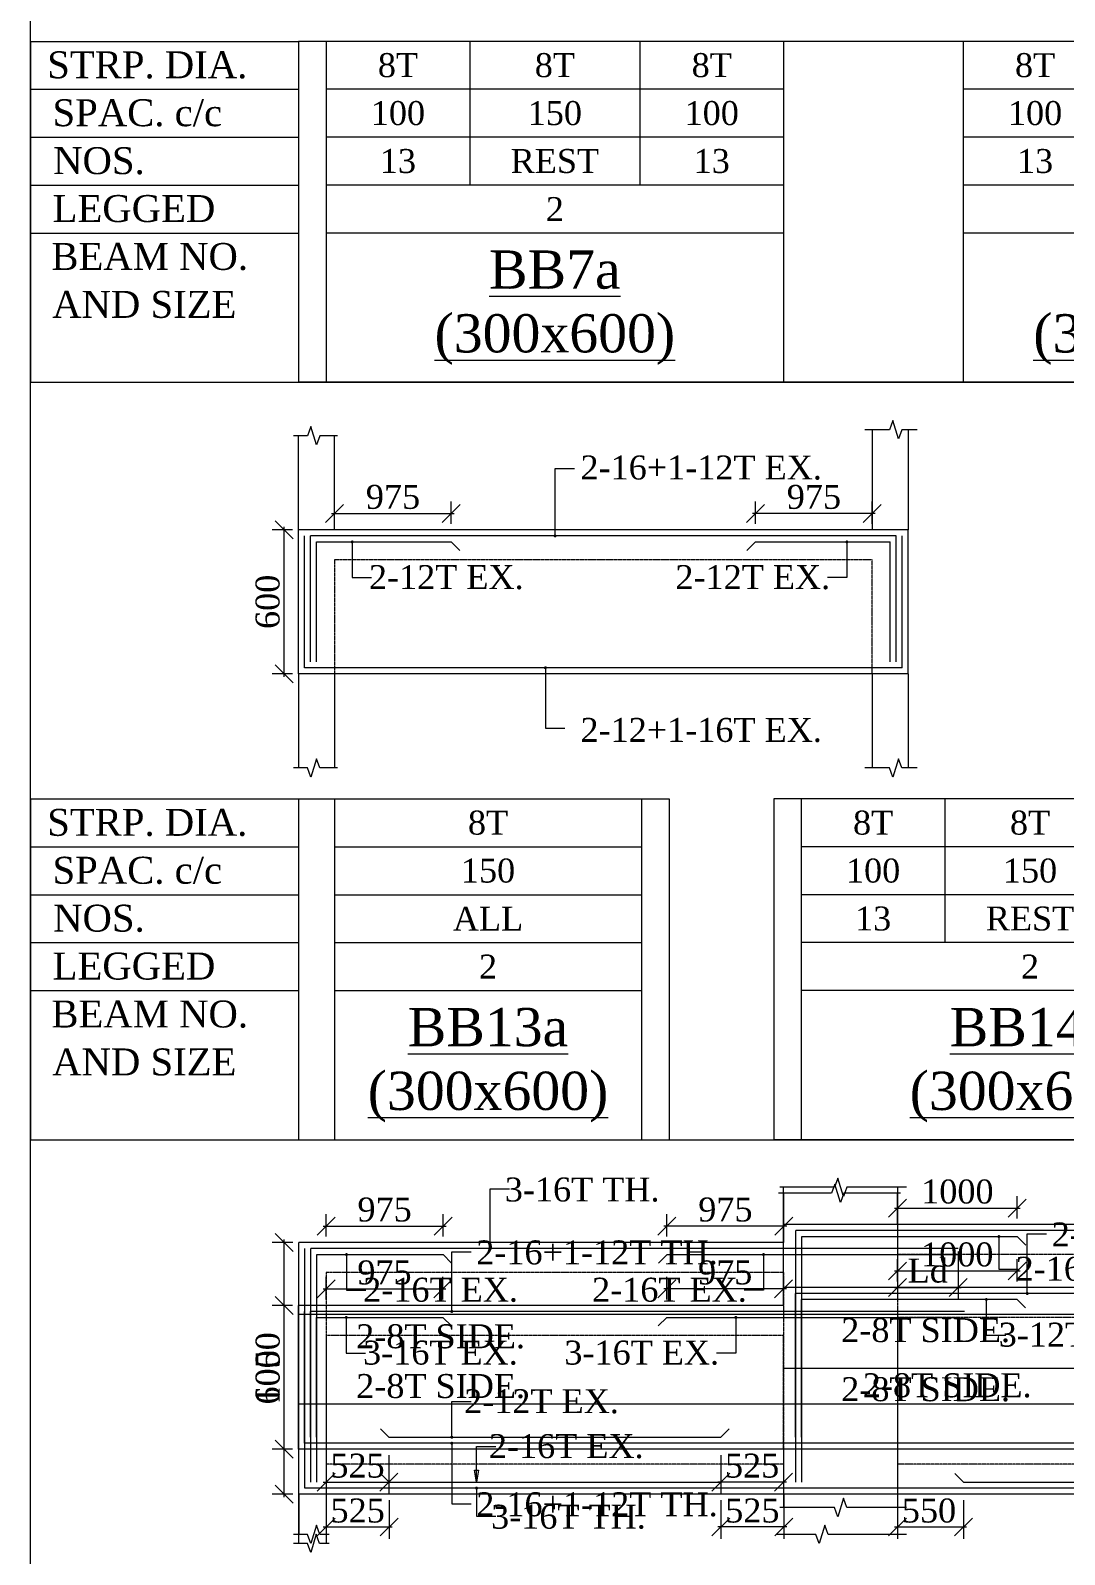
# Model space of a CAD drawing. Header units: inches. Extents: x 11017527 to 11245450, y -2821070 to -2693013.
# Drawn here: x 11057422 to 11066057, y -2728444 to -2715721 of the extents above; entities that cross this region are included whole.
import ezdxf
from ezdxf.enums import TextEntityAlignment as Align

# ---------------------------------------------------------------- set-up
doc = ezdxf.new("R2010")
doc.units = ezdxf.units.IN
doc.header["$LTSCALE"] = 0.5
doc.header["$MEASUREMENT"] = 0
doc.linetypes.add('HIDDEN', pattern=[9.525, 6.35, -3.175])
doc.layers.get('0').update_dxf_attribs({"lineweight": 0})
for name, color, linetype, lineweight in [('S-CUT OUT LINE', 9, 'Continuous', 9), ('S-DIM L.S.', 4, 'Continuous', 9), ('S-L.S.SECTION', 5, 'Continuous', 9), ('S-L.S.SLAB LINE', 8, 'HIDDEN', 5), ('S-L.S.STEEL', 6, 'Continuous', 15), ('S-SECTION MARK', 7, 'Continuous', 0), ('S-SHEET', 251, 'Continuous', 0), ('S-TEXT', 7, 'Continuous', 0), ('S-TEXT L.S. BEAM NO.', 30, 'Continuous', 5), ('S-TEXT. L.S.', 7, 'Continuous', 13)]:
    doc.layers.add(name, color=color, linetype=linetype, lineweight=lineweight)
doc.styles.add('135', font='arial.ttf', dxfattribs={"width": 0.8, "height": 135})
doc.styles.get("Standard").update_dxf_attribs({"font": 'times.ttf'})
doc.styles.add('TEXT', font='times.ttf')
doc.dimstyles.new('75', dxfattribs={"dimtxt": 135, "dimasz": 90, "dimexe": 0.1, "dimexo": 0.03, "dimgap": 0.09, "dimtad": 1, "dimdec": 0, "dimzin": 0, "dimdsep": 46, "dimtxsty": '135', "dimblk": 'ARCHTICK', "dimcen": 0.09, "dimclrd": 256, "dimclre": 256, "dimclrt": 256, "dimadec": 0, "dimazin": 0, "dimtfac": 1, "dimtdec": 0, "dimtofl": 0, "dimtmove": 1, "dimatfit": 3, "dimldrblk": 'DOTSMALL', "dimfxl": 1, "dimtolj": 1, "dimtzin": 0, "dimlwd": -1, "dimlwe": -1, "dimarcsym": 0})
doc.dimstyles.new('SETU_1', dxfattribs={"dimtxt": 200, "dimasz": 150, "dimexe": 100, "dimexo": 50, "dimgap": 35, "dimtad": 1, "dimdec": 0, "dimzin": 0, "dimdsep": 46, "dimtxsty": 'Standard', "dimblk": 'OBLIQUE', "dimcen": 150, "dimdle": 25, "dimclrd": 4, "dimclre": 7, "dimclrt": 256, "dimadec": 0, "dimazin": 0, "dimtfac": 1, "dimtdec": 0, "dimtofl": 0, "dimtmove": 1, "dimatfit": 3, "dimfxl": 1, "dimtolj": 1, "dimtzin": 0, "dimlwd": -1, "dimlwe": 5, "dimarcsym": 1})

# ---------------------------------------------------------------- blocks, each defined once
blk = doc.blocks.new('_Oblique')
at = {"color": 0, "linetype": 'ByBlock', "lineweight": -2}
blk.add_line((-0.5, -0.5), (0.5, 0.5), dxfattribs=at)
blk = doc.blocks.new('*D290')
at = {"layer": 'S-DIM L.S.', "color": 7, "lineweight": 5, "transparency": 16777216}
for p, q in [((11059890, -2726315), (11059890, -2726127)), ((11060865, -2726315), (11060865, -2726127))]:
    blk.add_line(p, q, dxfattribs=at)
at = {"layer": 'S-DIM L.S.', "color": 7, "transparency": 16777216}
blk.add_line((11059865, -2726227), (11060890, -2726227), dxfattribs=at)
at = {"layer": 'S-DIM L.S.', "color": 7, "transparency": 16777216, "xscale": 150, "yscale": 150, "zscale": 150, "rotation": 180}
blk.add_blockref('_Oblique', (11059890, -2726227), dxfattribs=at)
at = {"layer": 'S-DIM L.S.', "color": 7, "transparency": 16777216, "xscale": 150, "yscale": 150, "zscale": 150}
blk.add_blockref('_Oblique', (11060865, -2726227), dxfattribs=at)
at = {"layer": 'S-DIM L.S.', "transparency": 16777216, "insert": (11060378, -2726090), "char_height": 200, "attachment_point": 5, "style": 'TEXT'}
blk.add_mtext('\\A1;975', dxfattribs=at)
blk = doc.blocks.new('*D291')
at = {"layer": 'S-DIM L.S.', "color": 7, "lineweight": 5, "transparency": 16777216}
for p, q in [((11062736, -2726315), (11062736, -2726127)), ((11063711, -2726315), (11063711, -2726127))]:
    blk.add_line(p, q, dxfattribs=at)
at = {"layer": 'S-DIM L.S.', "color": 7, "transparency": 16777216}
blk.add_line((11063736, -2726227), (11062711, -2726227), dxfattribs=at)
at = {"layer": 'S-DIM L.S.', "color": 7, "transparency": 16777216, "xscale": 150, "yscale": 150, "zscale": 150, "rotation": 180}
blk.add_blockref('_Oblique', (11062736, -2726227), dxfattribs=at)
at = {"layer": 'S-DIM L.S.', "color": 7, "transparency": 16777216, "xscale": 150, "yscale": 150, "zscale": 150}
blk.add_blockref('_Oblique', (11063711, -2726227), dxfattribs=at)
at = {"layer": 'S-DIM L.S.', "transparency": 16777216, "insert": (11063223, -2726090), "char_height": 200, "attachment_point": 5, "style": 'TEXT'}
blk.add_mtext('\\A1;975', dxfattribs=at)
blk = doc.blocks.new('_ArchTick')
at = {"color": 0, "linetype": 'ByBlock', "const_width": 0.15}
blk.add_lwpolyline([(-0.5, -0.5), (0.5, 0.5)], dxfattribs=at)
blk = doc.blocks.new('*D312')
at = {"layer": 'S-DIM L.S.', "color": 7, "lineweight": 5, "transparency": 16777216}
for p, q in [((11059890, -2727615), (11059890, -2727939)), ((11060415, -2727615), (11060415, -2727939))]:
    blk.add_line(p, q, dxfattribs=at)
at = {"layer": 'S-DIM L.S.', "color": 7, "transparency": 16777216}
blk.add_line((11059865, -2727839), (11060440, -2727839), dxfattribs=at)
at = {"layer": 'S-DIM L.S.', "color": 7, "transparency": 16777216, "xscale": 150, "yscale": 150, "zscale": 150, "rotation": 180}
blk.add_blockref('_Oblique', (11059890, -2727839), dxfattribs=at)
at = {"layer": 'S-DIM L.S.', "color": 7, "transparency": 16777216, "xscale": 150, "yscale": 150, "zscale": 150}
blk.add_blockref('_Oblique', (11060415, -2727839), dxfattribs=at)
at = {"layer": 'S-DIM L.S.', "transparency": 16777216, "insert": (11060153, -2727703), "char_height": 200, "attachment_point": 5, "style": 'TEXT'}
blk.add_mtext('\\A1;525', dxfattribs=at)
blk = doc.blocks.new('*D313')
at = {"layer": 'S-DIM L.S.', "color": 7, "lineweight": 5, "transparency": 16777216}
for p, q in [((11063186, -2727615), (11063186, -2727939)), ((11063711, -2727615), (11063711, -2727939))]:
    blk.add_line(p, q, dxfattribs=at)
at = {"layer": 'S-DIM L.S.', "color": 7, "transparency": 16777216}
blk.add_line((11063736, -2727839), (11063161, -2727839), dxfattribs=at)
at = {"layer": 'S-DIM L.S.', "color": 7, "transparency": 16777216, "xscale": 150, "yscale": 150, "zscale": 150, "rotation": 180}
blk.add_blockref('_Oblique', (11063186, -2727839), dxfattribs=at)
at = {"layer": 'S-DIM L.S.', "color": 7, "transparency": 16777216, "xscale": 150, "yscale": 150, "zscale": 150}
blk.add_blockref('_Oblique', (11063711, -2727839), dxfattribs=at)
at = {"layer": 'S-DIM L.S.', "transparency": 16777216, "insert": (11063448, -2727703), "char_height": 200, "attachment_point": 5, "style": 'TEXT'}
blk.add_mtext('\\A1;525', dxfattribs=at)
blk = doc.blocks.new('*D314')
at = {"layer": 'S-DIM L.S.', "color": 7, "lineweight": 5, "transparency": 16777216}
for p, q in [((11064661, -2726165), (11064661, -2725977)), ((11065661, -2726165), (11065661, -2725977))]:
    blk.add_line(p, q, dxfattribs=at)
at = {"layer": 'S-DIM L.S.', "color": 7, "transparency": 16777216}
blk.add_line((11064636, -2726077), (11065686, -2726077), dxfattribs=at)
at = {"layer": 'S-DIM L.S.', "color": 7, "transparency": 16777216, "xscale": 150, "yscale": 150, "zscale": 150, "rotation": 180}
blk.add_blockref('_Oblique', (11064661, -2726077), dxfattribs=at)
at = {"layer": 'S-DIM L.S.', "color": 7, "transparency": 16777216, "xscale": 150, "yscale": 150, "zscale": 150}
blk.add_blockref('_Oblique', (11065661, -2726077), dxfattribs=at)
at = {"layer": 'S-DIM L.S.', "transparency": 16777216, "insert": (11065161, -2725940), "char_height": 200, "attachment_point": 5, "style": 'TEXT'}
blk.add_mtext('\\A1;1000', dxfattribs=at)
blk = doc.blocks.new('*D322')
at = {"layer": 'S-DIM L.S.', "color": 7, "lineweight": 5, "transparency": 16777216}
for p, q in [((11059610, -2726365), (11059440, -2726365)), ((11059610, -2727565), (11059440, -2727565))]:
    blk.add_line(p, q, dxfattribs=at)
at = {"layer": 'S-DIM L.S.', "color": 6, "transparency": 16777216}
blk.add_line((11059540, -2727590), (11059540, -2726340), dxfattribs=at)
at = {"layer": 'S-DIM L.S.', "color": 6, "transparency": 16777216, "xscale": 150, "yscale": 150, "zscale": 150}
for p, rotation in [((11059540, -2726365), 90), ((11059540, -2727565), 270)]:
    blk.add_blockref('_Oblique', p, dxfattribs=dict(at, rotation=rotation))
at = {"layer": 'S-DIM L.S.', "transparency": 16777216, "insert": (11059403, -2726965), "char_height": 200, "attachment_point": 5, "rotation": 90, "style": 'TEXT'}
blk.add_mtext('\\A1;600', dxfattribs=at)
blk = doc.blocks.new('*D514')
at = {"layer": 'S-DIM L.S.', "color": 7, "lineweight": 5, "transparency": 16777216}
for p, q in [((11059961, -2719841), (11059961, -2719653)), ((11060936, -2719841), (11060936, -2719653))]:
    blk.add_line(p, q, dxfattribs=at)
at = {"layer": 'S-DIM L.S.', "color": 7, "transparency": 16777216}
blk.add_line((11059936, -2719753), (11060961, -2719753), dxfattribs=at)
at = {"layer": 'S-DIM L.S.', "color": 7, "transparency": 16777216, "xscale": 150, "yscale": 150, "zscale": 150, "rotation": 180}
blk.add_blockref('_Oblique', (11059961, -2719753), dxfattribs=at)
at = {"layer": 'S-DIM L.S.', "color": 7, "transparency": 16777216, "xscale": 150, "yscale": 150, "zscale": 150}
blk.add_blockref('_Oblique', (11060936, -2719753), dxfattribs=at)
at = {"layer": 'S-DIM L.S.', "transparency": 16777216, "insert": (11060449, -2719616), "char_height": 200, "attachment_point": 5, "style": 'TEXT'}
blk.add_mtext('\\A1;975', dxfattribs=at)
blk = doc.blocks.new('*D515')
at = {"layer": 'S-DIM L.S.', "color": 7, "lineweight": 5, "transparency": 16777216}
for p, q in [((11063476, -2719841), (11063476, -2719653)), ((11064451, -2719841), (11064451, -2719653))]:
    blk.add_line(p, q, dxfattribs=at)
at = {"layer": 'S-DIM L.S.', "color": 7, "transparency": 16777216}
blk.add_line((11064476, -2719753), (11063451, -2719753), dxfattribs=at)
at = {"layer": 'S-DIM L.S.', "color": 7, "transparency": 16777216, "xscale": 150, "yscale": 150, "zscale": 150, "rotation": 180}
blk.add_blockref('_Oblique', (11063476, -2719753), dxfattribs=at)
at = {"layer": 'S-DIM L.S.', "color": 7, "transparency": 16777216, "xscale": 150, "yscale": 150, "zscale": 150}
blk.add_blockref('_Oblique', (11064451, -2719753), dxfattribs=at)
at = {"layer": 'S-DIM L.S.', "transparency": 16777216, "insert": (11063964, -2719616), "char_height": 200, "attachment_point": 5, "style": 'TEXT'}
blk.add_mtext('\\A1;975', dxfattribs=at)
blk = doc.blocks.new('*D523')
at = {"layer": 'S-DIM L.S.', "color": 7, "lineweight": 5, "transparency": 16777216}
for p, q in [((11059611, -2719891), (11059440, -2719891)), ((11059611, -2721091), (11059440, -2721091))]:
    blk.add_line(p, q, dxfattribs=at)
at = {"layer": 'S-DIM L.S.', "color": 6, "transparency": 16777216}
blk.add_line((11059540, -2721116), (11059540, -2719866), dxfattribs=at)
at = {"layer": 'S-DIM L.S.', "color": 6, "transparency": 16777216, "xscale": 150, "yscale": 150, "zscale": 150}
for p, rotation in [((11059540, -2719891), 90), ((11059540, -2721091), 270)]:
    blk.add_blockref('_Oblique', p, dxfattribs=dict(at, rotation=rotation))
at = {"layer": 'S-DIM L.S.', "transparency": 16777216, "insert": (11059403, -2720491), "char_height": 200, "attachment_point": 5, "rotation": 90, "style": 'TEXT'}
blk.add_mtext('\\A1;600', dxfattribs=at)
blk = doc.blocks.new('*D534')
at = {"layer": 'S-DIM L.S.', "color": 7, "lineweight": 5, "transparency": 16777216}
for p, q in [((11059892, -2725790), (11059892, -2725602)), ((11060867, -2725790), (11060867, -2725602))]:
    blk.add_line(p, q, dxfattribs=at)
at = {"layer": 'S-DIM L.S.', "color": 7, "transparency": 16777216}
blk.add_line((11059867, -2725702), (11060892, -2725702), dxfattribs=at)
at = {"layer": 'S-DIM L.S.', "color": 7, "transparency": 16777216, "xscale": 150, "yscale": 150, "zscale": 150, "rotation": 180}
blk.add_blockref('_Oblique', (11059892, -2725702), dxfattribs=at)
at = {"layer": 'S-DIM L.S.', "color": 7, "transparency": 16777216, "xscale": 150, "yscale": 150, "zscale": 150}
blk.add_blockref('_Oblique', (11060867, -2725702), dxfattribs=at)
at = {"layer": 'S-DIM L.S.', "transparency": 16777216, "insert": (11060379, -2725565), "char_height": 200, "attachment_point": 5, "style": 'TEXT'}
blk.add_mtext('\\A1;975', dxfattribs=at)
blk = doc.blocks.new('*D535')
at = {"layer": 'S-DIM L.S.', "color": 7, "lineweight": 5, "transparency": 16777216}
for p, q in [((11062737, -2725790), (11062737, -2725602)), ((11063712, -2725790), (11063712, -2725602))]:
    blk.add_line(p, q, dxfattribs=at)
at = {"layer": 'S-DIM L.S.', "color": 7, "transparency": 16777216}
blk.add_line((11063737, -2725702), (11062712, -2725702), dxfattribs=at)
at = {"layer": 'S-DIM L.S.', "color": 7, "transparency": 16777216, "xscale": 150, "yscale": 150, "zscale": 150, "rotation": 180}
blk.add_blockref('_Oblique', (11062737, -2725702), dxfattribs=at)
at = {"layer": 'S-DIM L.S.', "color": 7, "transparency": 16777216, "xscale": 150, "yscale": 150, "zscale": 150}
blk.add_blockref('_Oblique', (11063712, -2725702), dxfattribs=at)
at = {"layer": 'S-DIM L.S.', "transparency": 16777216, "insert": (11063225, -2725565), "char_height": 200, "attachment_point": 5, "style": 'TEXT'}
blk.add_mtext('\\A1;975', dxfattribs=at)
blk = doc.blocks.new('*D536')
at = {"layer": 'S-DIM L.S.', "color": 7, "lineweight": 5, "transparency": 16777216}
for p, q in [((11059892, -2727990), (11059892, -2728314)), ((11060417, -2727990), (11060417, -2728314))]:
    blk.add_line(p, q, dxfattribs=at)
at = {"layer": 'S-DIM L.S.', "color": 7, "transparency": 16777216}
blk.add_line((11059867, -2728214), (11060442, -2728214), dxfattribs=at)
at = {"layer": 'S-DIM L.S.', "color": 7, "transparency": 16777216, "xscale": 150, "yscale": 150, "zscale": 150, "rotation": 180}
blk.add_blockref('_Oblique', (11059892, -2728214), dxfattribs=at)
at = {"layer": 'S-DIM L.S.', "color": 7, "transparency": 16777216, "xscale": 150, "yscale": 150, "zscale": 150}
blk.add_blockref('_Oblique', (11060417, -2728214), dxfattribs=at)
at = {"layer": 'S-DIM L.S.', "transparency": 16777216, "insert": (11060154, -2728078), "char_height": 200, "attachment_point": 5, "style": 'TEXT'}
blk.add_mtext('\\A1;525', dxfattribs=at)
blk = doc.blocks.new('*D537')
at = {"layer": 'S-DIM L.S.', "color": 7, "lineweight": 5, "transparency": 16777216}
for p, q in [((11063187, -2727990), (11063187, -2728314)), ((11063712, -2727990), (11063712, -2728314))]:
    blk.add_line(p, q, dxfattribs=at)
at = {"layer": 'S-DIM L.S.', "color": 7, "transparency": 16777216}
blk.add_line((11063737, -2728214), (11063162, -2728214), dxfattribs=at)
at = {"layer": 'S-DIM L.S.', "color": 7, "transparency": 16777216, "xscale": 150, "yscale": 150, "zscale": 150, "rotation": 180}
blk.add_blockref('_Oblique', (11063187, -2728214), dxfattribs=at)
at = {"layer": 'S-DIM L.S.', "color": 7, "transparency": 16777216, "xscale": 150, "yscale": 150, "zscale": 150}
blk.add_blockref('_Oblique', (11063712, -2728214), dxfattribs=at)
at = {"layer": 'S-DIM L.S.', "transparency": 16777216, "insert": (11063450, -2728078), "char_height": 200, "attachment_point": 5, "style": 'TEXT'}
blk.add_mtext('\\A1;525', dxfattribs=at)
blk = doc.blocks.new('*D538')
at = {"layer": 'S-DIM L.S.', "color": 7, "lineweight": 5, "transparency": 16777216}
for p, q in [((11059612, -2725840), (11059441, -2725840)), ((11059612, -2727940), (11059441, -2727940))]:
    blk.add_line(p, q, dxfattribs=at)
at = {"layer": 'S-DIM L.S.', "color": 6, "transparency": 16777216}
blk.add_line((11059541, -2727965), (11059541, -2725815), dxfattribs=at)
at = {"layer": 'S-DIM L.S.', "color": 6, "transparency": 16777216, "xscale": 150, "yscale": 150, "zscale": 150}
for p, rotation in [((11059541, -2725840), 90), ((11059541, -2727940), 270)]:
    blk.add_blockref('_Oblique', p, dxfattribs=dict(at, rotation=rotation))
at = {"layer": 'S-DIM L.S.', "transparency": 16777216, "insert": (11059404, -2726890), "char_height": 200, "attachment_point": 5, "rotation": 90, "style": 'TEXT'}
blk.add_mtext('\\A1;1050', dxfattribs=at)
blk = doc.blocks.new('*D539')
at = {"layer": 'S-DIM L.S.', "color": 7, "lineweight": 5, "transparency": 16777216}
for p, q in [((11064662, -2725640), (11064662, -2725452)), ((11065662, -2725640), (11065662, -2725452))]:
    blk.add_line(p, q, dxfattribs=at)
at = {"layer": 'S-DIM L.S.', "color": 7, "transparency": 16777216}
blk.add_line((11064637, -2725552), (11065687, -2725552), dxfattribs=at)
at = {"layer": 'S-DIM L.S.', "color": 7, "transparency": 16777216, "xscale": 150, "yscale": 150, "zscale": 150, "rotation": 180}
blk.add_blockref('_Oblique', (11064662, -2725552), dxfattribs=at)
at = {"layer": 'S-DIM L.S.', "color": 7, "transparency": 16777216, "xscale": 150, "yscale": 150, "zscale": 150}
blk.add_blockref('_Oblique', (11065662, -2725552), dxfattribs=at)
at = {"layer": 'S-DIM L.S.', "transparency": 16777216, "insert": (11065162, -2725415), "char_height": 200, "attachment_point": 5, "style": 'TEXT'}
blk.add_mtext('\\A1;1000', dxfattribs=at)
blk = doc.blocks.new('*D541')
at = {"layer": 'S-DIM L.S.', "color": 7, "lineweight": 5, "transparency": 16777216}
for p, q in [((11064662, -2727990), (11064662, -2728314)), ((11065212, -2727990), (11065212, -2728314))]:
    blk.add_line(p, q, dxfattribs=at)
at = {"layer": 'S-DIM L.S.', "color": 7, "transparency": 16777216}
blk.add_line((11064637, -2728214), (11065237, -2728214), dxfattribs=at)
at = {"layer": 'S-DIM L.S.', "color": 7, "transparency": 16777216, "xscale": 150, "yscale": 150, "zscale": 150, "rotation": 180}
blk.add_blockref('_Oblique', (11064662, -2728214), dxfattribs=at)
at = {"layer": 'S-DIM L.S.', "color": 7, "transparency": 16777216, "xscale": 150, "yscale": 150, "zscale": 150}
blk.add_blockref('_Oblique', (11065212, -2728214), dxfattribs=at)
at = {"layer": 'S-DIM L.S.', "transparency": 16777216, "insert": (11064925, -2728078), "char_height": 200, "attachment_point": 5, "style": 'TEXT'}
blk.add_mtext('\\A1;550', dxfattribs=at)
blk = doc.blocks.new('*D444')
at = {"layer": 'S-DIM L.S.', "color": 7, "lineweight": 5, "transparency": 16777216}
for p, q in [((11065169, -2725915), (11065169, -2726315)), ((11064662, -2725990), (11064662, -2726315))]:
    blk.add_line(p, q, dxfattribs=at)
at = {"layer": 'S-DIM L.S.', "color": 7, "transparency": 16777216}
blk.add_line((11064637, -2726215), (11065194, -2726215), dxfattribs=at)
at = {"layer": 'S-DIM L.S.', "color": 7, "transparency": 16777216, "xscale": 150, "yscale": 150, "zscale": 150, "rotation": 180}
blk.add_blockref('_Oblique', (11064662, -2726215), dxfattribs=at)
at = {"layer": 'S-DIM L.S.', "color": 7, "transparency": 16777216, "xscale": 150, "yscale": 150, "zscale": 150}
blk.add_blockref('_Oblique', (11065169, -2726215), dxfattribs=at)
at = {"layer": 'S-DIM L.S.', "transparency": 16777216, "insert": (11064915, -2726075), "char_height": 200, "attachment_point": 5, "style": 'TEXT'}
blk.add_mtext('\\A1;Ld', dxfattribs=at)

msp = doc.modelspace()

# ---------------------------------------------------------------- linework, layer by layer
at = {"layer": 'S-CUT OUT LINE'}
for points, elevation in [([(11059985.55, -2719104.452), (11059837.009, -2719104.452), (11059809.039, -2719181.299), (11059762.362, -2719027.604), (11059734.392, -2719104.452), (11059618.449, -2719104.452)], 0.054), ([(11064826.028, -2719054.548), (11064698.147, -2719054.548), (11064670.177, -2719131.395), (11064623.5, -2718977.7), (11064595.53, -2719054.548), (11064388.042, -2719054.548)], 0.066), ([(11059985.55, -2721877.365), (11059837.009, -2721877.365), (11059809.039, -2721800.517), (11059762.362, -2721954.213), (11059734.392, -2721877.365), (11059618.449, -2721877.365)], 0.054), ([(11064826.028, -2721877.317), (11064698.147, -2721877.317), (11064670.177, -2721800.469), (11064623.5, -2721954.165), (11064595.53, -2721877.317), (11064388.042, -2721877.317)], 0.066), ([(11064686.79, -2725428.26), (11064213.594, -2725428.26), (11064185.623, -2725505.107), (11064138.946, -2725351.412), (11064110.976, -2725428.26), (11063669.689, -2725428.26)], 0.07), ([(11064735.811, -2725378.35), (11064239.159, -2725378.343), (11064211.189, -2725455.191), (11064164.512, -2725301.495), (11064136.542, -2725378.343), (11063678.292, -2725378.343)], 0.018), ([(11064735.811, -2728051.119), (11064239.159, -2728051.112), (11064211.189, -2727974.264), (11064164.512, -2728127.96), (11064136.542, -2728051.112), (11063678.292, -2728051.112)], 0.018), ([(11059916.453, -2728276.173), (11059837.913, -2728276.173), (11059809.942, -2728199.325), (11059763.265, -2728353.021), (11059735.295, -2728276.173), (11059619.352, -2728276.173)], 0.058), ([(11064738.171, -2728276.269), (11064083.005, -2728276.269), (11064055.034, -2728199.421), (11064008.357, -2728353.117), (11063980.387, -2728276.269), (11063649.282, -2728276.269)], 0.035), ([(11059914.997, -2728351.125), (11059836.456, -2728351.125), (11059808.486, -2728274.277), (11059761.809, -2728427.973), (11059733.839, -2728351.125), (11059617.896, -2728351.125)], 0.038)]:
    msp.add_lwpolyline(points, dxfattribs=dict(at, elevation=elevation))
at = {"layer": 'S-L.S.SECTION', "color": 1}
for p, q in [((11059661.028, -2719890.932, 0.032), (11059661.028, -2719104.5, 0.02)), ((11059961.028, -2719890.884, 0.066), (11059961.028, -2719104.452, 0.054)), ((11064451.028, -2719054.548, 0.037), (11064451.028, -2719890.932, 0.037)), ((11064751.028, -2719054.548, 0.043), (11064751.028, -2719890.932, 0.043)), ((11059661.028, -2721090.884, 0.032), (11059661.028, -2721877.317, 0.02)), ((11059961.028, -2721090.932, 0.066), (11059961.028, -2721877.365, 0.054)), ((11064451.028, -2721090.884, 0.049), (11064451.028, -2721877.317, 0.037)), ((11064751.028, -2721090.884, 0.055), (11064751.028, -2721877.317, 0.043)), ((11063710.811, -2726364.736, 0.032), (11063710.811, -2725378.343, 0.032)), ((11064660.811, -2725378.35, 0.028), (11064660.811, -2726214.735, 0.028)), ((11063712.268, -2725689.74, 0.048), (11063712.268, -2725428.308, 0.036)), ((11064662.268, -2725689.692, 0.083), (11064662.268, -2725428.26, 0.071)), ((11059660.475, -2727564.644, 0.017), (11059660.475, -2728351.077, 0.004)), ((11059890.475, -2727564.692, 0.051), (11059890.475, -2728351.125, 0.039)), ((11063710.811, -2727564.72, 0.083), (11063710.811, -2728051.112, 0.032)), ((11064660.811, -2727564.727, 0.078), (11064660.811, -2728051.119, 0.028)), ((11059661.931, -2727939.692, 0.037), (11059661.931, -2728276.125, 0.024)), ((11059891.931, -2727939.74, 0.071), (11059891.931, -2728276.173, 0.059)), ((11063712.268, -2727939.836, 0.019), (11063712.268, -2728276.269, 0.007)), ((11064663.171, -2727939.836, 0.062), (11064663.171, -2728276.269, 0.05))]:
    msp.add_line(p, q, dxfattribs=at)
at = {"layer": 'S-L.S.SECTION', "color": 5}
for p, q in [((11064751.028, -2719890.932, 0.02), (11059661.028, -2719890.932, 0.02)), ((11059661.028, -2721090.884, 0.032), (11059661.028, -2719890.932, 0.02)), ((11064751.028, -2721090.884, 0.049), (11064751.028, -2719890.932, 0.037)), ((11064751.028, -2721090.884, 0.033), (11059661.028, -2721090.884, 0.032)), ((11069592.268, -2725689.74, 0.037), (11063712.268, -2725689.74, 0.036)), ((11063712.268, -2725839.827, 0.038), (11063712.268, -2725689.74, 0.036)), ((11063712.268, -2725839.731, 0.046), (11059661.931, -2725839.692, 0.024)), ((11059661.931, -2727939.692, 0.037), (11059661.931, -2725839.692, 0.024)), ((11069590.793, -2726214.727, 0.016), (11063710.811, -2726214.727, 0.025)), ((11063710.811, -2726364.736, 0.03), (11059660.475, -2726364.692, 0.004)), ((11059660.475, -2727564.644, 0.017), (11059660.475, -2726364.692, 0.004)), ((11063710.811, -2727564.644, 0.069), (11059660.475, -2727564.644, 0.017)), ((11069590.793, -2727564.72, 0.067), (11063710.811, -2727564.72, 0.076)), ((11064663.171, -2727939.74, 0.062), (11059661.931, -2727939.692, 0.037)), ((11069592.268, -2727939.74, 0.063), (11063712.268, -2727939.74, 0.062))]:
    msp.add_line(p, q, dxfattribs=at)
at = {"layer": 'S-L.S.SLAB LINE', "linetype": 'HIDDEN', "ltscale": 0.8}
for p, q in [((11064451.028, -2720140.933, 0.053), (11059961.028, -2720140.936, 0.054)), ((11059961.028, -2720140.936, 0.04), (11059961.028, -2721090.884, 0.049)), ((11064451.028, -2721090.884, 0.049), (11064451.028, -2720140.933, 0.04)), ((11067912.268, -2725939.742, 0.069), (11064662.268, -2725939.744, 0.071)), ((11064662.268, -2725939.744, 0.056), (11064662.268, -2727939.74, 0.08)), ((11063712.268, -2726089.742, 0.045), (11059891.931, -2726089.696, 0.059)), ((11059891.931, -2726089.696, 0.044), (11059891.931, -2727939.692, 0.054)), ((11063712.268, -2727939.836, 0.019), (11063712.268, -2726089.838, 0.009)), ((11067910.83, -2726464.73, 0.008), (11064660.811, -2726464.734, 0.022)), ((11064660.811, -2726464.734, 0.02), (11064660.811, -2727564.727, 0.061)), ((11063710.811, -2726614.742, 0.025), (11059890.475, -2726614.696, 0.039)), ((11059890.475, -2726614.696, 0.024), (11059890.475, -2727564.644, 0.034)), ((11063710.81, -2727564.692, 0.034), (11063710.81, -2726614.742, 0.025)), ((11063712.268, -2727689.691, 0.045), (11059891.931, -2727689.736, 0.059)), ((11068642.268, -2727689.739, 0.069), (11064662.268, -2727689.736, 0.071))]:
    msp.add_line(p, q, dxfattribs=at)
at = {"layer": 'S-L.S.STEEL', "color": 1}
for p, q in [((11059711.028, -2721040.884, 0.032), (11059711.028, -2719940.932, 0.02)), ((11064651.028, -2719940.932, 0.021), (11059761.028, -2719940.932, 0.02)), ((11059761.028, -2720990.884, 0.032), (11059761.028, -2719940.932, 0.02)), ((11064651.028, -2720990.884, 0.049), (11064651.028, -2719940.932, 0.037)), ((11064701.028, -2721040.884, 0.049), (11064701.028, -2719940.932, 0.037)), ((11064701.028, -2721040.884, 0.033), (11059711.028, -2721040.884, 0.032)), ((11069492.268, -2725739.74, 0.037), (11063812.268, -2725739.74, 0.036)), ((11063812.268, -2727839.74, 0.062), (11063812.268, -2725739.74, 0.036)), ((11059711.931, -2727889.692, 0.037), (11059711.931, -2725889.692, 0.024)), ((11065168.651, -2725889.746, 0.054), (11059761.931, -2725889.692, 0.024)), ((11059761.931, -2727839.692, 0.037), (11059761.931, -2725889.692, 0.024)), ((11069490.793, -2726264.727, 0.016), (11063810.811, -2726264.727, 0.025)), ((11063810.811, -2727464.72, 0.076), (11063810.811, -2726264.727, 0.025)), ((11059710.475, -2727514.644, 0.017), (11059710.475, -2726414.692, 0.004)), ((11065220.146, -2726414.736, 0.031), (11059760.475, -2726414.692, 0.004)), ((11059760.475, -2727464.644, 0.017), (11059760.475, -2726414.692, 0.004)), ((11064663.171, -2726439.644, 0.076), (11059661.931, -2726439.694, 0.049)), ((11069592.268, -2726439.74, 0.054), (11063712.268, -2726439.74, 0.053)), ((11069590.793, -2726889.727, 0.016), (11063710.811, -2726889.727, 0.025)), ((11064663.171, -2727189.644, 0.076), (11059661.931, -2727189.594, 0.049)), ((11069592.268, -2727189.74, 0.054), (11063712.268, -2727189.74, 0.053)), ((11065246.698, -2727514.688, 0.043), (11059710.475, -2727514.644, 0.017)), ((11069540.793, -2727514.72, 0.067), (11063760.811, -2727514.72, 0.076)), ((11064613.171, -2727889.74, 0.063), (11059711.931, -2727889.692, 0.037)), ((11069542.268, -2727889.74, 0.063), (11063762.268, -2727889.74, 0.062))]:
    msp.add_line(p, q, dxfattribs=at)
at = {"layer": 'S-L.S.STEEL'}
for p, q in [((11059811.028, -2719990.932, 0.02), (11060936.028, -2719990.923, 0.024)), ((11059811.028, -2720990.884, 0.032), (11059811.028, -2719990.932, 0.02)), ((11060936.028, -2719990.923, 0.037), (11061007.037, -2720061.932, 0.037)), ((11063476.028, -2719990.944, 0.035), (11063405.019, -2720061.952, 0.035)), ((11063476.028, -2719990.944, 0.037), (11064601.028, -2719990.932, 0.004)), ((11064601.028, -2720990.884, 0.049), (11064601.028, -2719990.932, 0.037)), ((11063862.268, -2725789.74, 0.036), (11065662.268, -2725789.731, 0.04)), ((11063862.268, -2727839.74, 0.062), (11063862.268, -2725789.74, 0.036)), ((11065662.268, -2725789.731, 0.053), (11065733.277, -2725860.74, 0.053)), ((11059811.931, -2725939.692, 0.024), (11060866.931, -2725939.683, 0.028)), ((11059811.931, -2727839.692, 0.037), (11059811.931, -2725939.692, 0.024)), ((11060866.931, -2725939.683, 0.042), (11060937.94, -2726010.692, 0.042)), ((11062737.268, -2725939.752, 0.028), (11062666.259, -2726010.76, 0.028)), ((11062737.268, -2725939.752, 0.03), (11065168.651, -2725939.736, 0.035)), ((11065660.811, -2726314.734, 0.014), (11063860.811, -2726314.731, 0.026)), ((11063860.811, -2727464.72, 0.076), (11063860.811, -2726314.731, 0.026)), ((11065660.811, -2726314.734, 0.027), (11065731.82, -2726385.743, 0.027)), ((11059810.475, -2726464.692, 0.004), (11060865.475, -2726464.683, 0.008)), ((11059810.475, -2727464.644, 0.017), (11059810.475, -2726464.692, 0.004)), ((11060865.475, -2726464.683, 0.022), (11060936.483, -2726535.692, 0.022)), ((11062735.811, -2726464.752, 0.008), (11062664.803, -2726535.76, 0.008)), ((11062735.811, -2726464.752, 0.009), (11065170.146, -2726464.736, 0.014)), ((11060415.475, -2727464.644, 0.05), (11060344.466, -2727393.636, 0.05)), ((11063185.811, -2727464.644, 0.05), (11063256.82, -2727393.636, 0.05)), ((11060415.475, -2727464.644, 0.034), (11063185.811, -2727464.644, 0.034)), ((11060416.931, -2727839.692, 0.07), (11060345.922, -2727768.684, 0.07)), ((11063187.268, -2727839.692, 0.07), (11063258.277, -2727768.684, 0.07)), ((11065212.268, -2727839.74, 0.096), (11065141.259, -2727768.732, 0.096)), ((11060416.931, -2727839.692, 0.054), (11063187.268, -2727839.692, 0.054)), ((11065212.268, -2727839.74, 0.08), (11068092.268, -2727839.692, 0.092))]:
    msp.add_line(p, q, dxfattribs=at)
at = {"layer": 'S-SHEET'}
for p, q in [((11057421.852, -2715812.172, 0.001), (11059660.475, -2715812.172, 0.001)), ((11057421.852, -2715812.173), (11057421.852, -2718657.96)), ((11065210.811, -2715812.22, 0.044), (11059660.475, -2715812.172, 0.019)), ((11059660.475, -2715812.172, 0.001), (11059660.475, -2718657.96, 0.001)), ((11059890.475, -2715812.172, 0.019), (11059890.475, -2718657.96, 0.019)), ((11061090.475, -2715812.172, 0.019), (11061090.475, -2717012.187, 0.019)), ((11062510.811, -2715812.22, 0.007), (11062510.811, -2717012.205, 0.007)), ((11076820.811, -2715812.22, 0.013), (11063710.811, -2715812.207, 0.044)), ((11063710.811, -2715812.207, 0.024), (11063710.811, -2718657.994, 0.024)), ((11063710.811, -2715812.207, 0.037), (11063710.811, -2718657.994, 0.037)), ((11063710.811, -2715812.22, 0.007), (11063710.811, -2718658.008, 0.007)), ((11065210.811, -2715812.22, 0.032), (11065210.811, -2718658.008, 0.032)), ((11065210.811, -2715812.22, 0.032), (11065210.811, -2718658.008, 0.032)), ((11057421.852, -2716212.172, 0.001), (11059660.475, -2716212.172, 0.001)), ((11063710.811, -2716212.22, 0.016), (11059890.475, -2716212.172, 0.019)), ((11068390.811, -2716212.22, 0.047), (11065210.811, -2716212.22, 0.043)), ((11057421.852, -2716612.172, 0.001), (11059660.475, -2716612.172, 0.001)), ((11063710.811, -2716612.22, 0.016), (11059890.475, -2716612.172, 0.019)), ((11068390.811, -2716612.22, 0.047), (11065210.811, -2716612.22, 0.043)), ((11057421.852, -2717012.172, 0.001), (11059660.475, -2717012.172, 0.001)), ((11063710.811, -2717012.22, 0.016), (11059890.475, -2717012.172, 0.019)), ((11068390.811, -2717012.22, 0.047), (11065210.811, -2717012.22, 0.043)), ((11057421.852, -2717412.172, 0.001), (11059660.475, -2717412.172, 0.001)), ((11063710.811, -2717412.22, 0.016), (11059890.475, -2717412.172, 0.019)), ((11068390.811, -2717412.22, 0.047), (11065210.811, -2717412.22, 0.043)), ((11057421.852, -2718657.96, 0.001), (11115101.842, -2718657.96, 0.001)), ((11057421.852, -2718657.96, 0.001), (11059660.475, -2718657.96, 0.001)), ((11065210.811, -2718658.008, 0.044), (11059660.475, -2718657.96, 0.019)), ((11076820.811, -2718658.008, 0.013), (11063710.811, -2718657.994, 0.044)), ((11057421.852, -2722135.932, 0.003), (11059660.475, -2722135.932, 0.003)), ((11057421.852, -2722135.933, 0.001), (11057421.852, -2724981.72, 0.001)), ((11059660.475, -2722135.932, 0.015), (11062754.892, -2722135.898, 0.006)), ((11059660.475, -2722135.932, 0.003), (11059660.475, -2724981.72, 0.003)), ((11059960.475, -2722135.932, -0.009), (11059960.475, -2724981.72, -0.009)), ((11062524.892, -2722135.898, 0.006), (11062524.892, -2724981.685, 0.006)), ((11062754.892, -2722135.898, -0.011), (11062754.892, -2724981.685, -0.011)), ((11068278.702, -2722135.932, 0.003), (11063628.365, -2722135.892, 0.006)), ((11063628.365, -2722135.892, -0.011), (11063628.365, -2724981.679, -0.011)), ((11063858.365, -2722135.892, 0.006), (11063858.365, -2724981.679, 0.006)), ((11065058.365, -2722135.892, 0.006), (11065058.365, -2723335.907, 0.006)), ((11057421.852, -2722535.932, 0.003), (11059660.475, -2722535.932, 0.003)), ((11059960.475, -2722535.932, 0), (11062524.892, -2722535.898, 0.006)), ((11067678.702, -2722535.94, 0.004), (11063858.365, -2722535.892, 0.006)), ((11057421.852, -2722935.932, 0.003), (11059660.475, -2722935.932, 0.003)), ((11059960.475, -2722935.932, 0), (11062524.892, -2722935.898, 0.006)), ((11067678.702, -2722935.94, 0.004), (11063858.365, -2722935.892, 0.006)), ((11057421.852, -2723335.932, 0.003), (11059660.475, -2723335.932, 0.003)), ((11059960.475, -2723335.932, 0), (11062524.892, -2723335.898, 0.006)), ((11067678.702, -2723335.94, 0.004), (11063858.365, -2723335.892, 0.006)), ((11057421.852, -2723735.932, 0.003), (11059660.475, -2723735.932, 0.003)), ((11059960.475, -2723735.932, 0), (11062524.892, -2723735.898, 0.006)), ((11067678.702, -2723735.94, 0.004), (11063858.365, -2723735.892, 0.006)), ((11057421.852, -2724981.72, 0.003), (11115101.842, -2724981.72, 0.003)), ((11057421.852, -2724981.72, 0.003), (11059660.475, -2724981.72, 0.003)), ((11059660.475, -2724981.72, 0.015), (11062754.892, -2724981.685, 0.006)), ((11068278.702, -2724981.72, 0.003), (11063628.365, -2724981.679, 0.006))]:
    msp.add_line(p, q, dxfattribs=at)
msp.add_lwpolyline([(11115101.842, -2740705.393), (11057421.852, -2740705.393), (11057421.852, -2693362.917), (11115101.842, -2693362.917)], close=True, dxfattribs=at)

# ---------------------------------------------------------------- texts
at = {"layer": 'S-TEXT', "style": 'TEXT'}
for s, p in [('STRP. DIA.', (11058397.185, -2716120.229, 0.001)), ('SPAC. c/c', (11058314.047, -2716520.229, 0.001)), ('NOS.', (11057993.499, -2716920.229, 0.001)), ('LEGGED', (11058286.145, -2717320.229, 0.001)), ('BEAM NO.', (11058417.38, -2717720.229, 0.001)), ('AND SIZE', (11058372.174, -2718120.229, 0.001)), ('STRP. DIA.', (11058397.185, -2722443.989, 0.003)), ('SPAC. c/c', (11058314.047, -2722843.989, 0.003)), ('NOS.', (11057993.499, -2723243.989, 0.003)), ('LEGGED', (11058286.145, -2723643.989, 0.003)), ('BEAM NO.', (11058417.38, -2724043.989, 0.003)), ('AND SIZE', (11058372.174, -2724443.989, 0.003))]:
    msp.add_text(s, height=225, dxfattribs=at).set_placement(p, align=Align.CENTER)
at = {"layer": 'S-TEXT', "char_height": 200, "attachment_point": 5, "style": 'TEXT'}
for s, insert, width in [('8T', (11060490.475, -2716012.181, 0.018), 1200), ('8T', (11061800.811, -2716012.205, 0.017), 1420.00002), ('8T', (11063110.811, -2716012.229, 0.006), 1200), ('8T', (11065810.811, -2716012.227, 0.031), 1200), ('\\pxt9.000002;100', (11060490.475, -2716412.181, 0.019), 1200), ('\\pxt9.000002;150', (11061800.811, -2716412.198, 0.021), 1420.00002), ('\\pxt9.000002;100', (11063110.811, -2716412.229, 0.007), 1200), ('\\pxt9.000002;100', (11065810.811, -2716412.227, 0.032), 1200), ('13', (11060490.475, -2716812.181, 0.019), 1200), ('REST', (11061800.811, -2716812.198, 0.022), 1420.00002), ('13', (11063110.811, -2716812.229, 0.007), 1200), ('13', (11065810.811, -2716812.227, 0.032), 1200), ('2', (11061800.643, -2717212.181, 0.019), 3820.33685), ('8T', (11061242.683, -2722335.9, 0.004), 2564.41704), ('8T', (11064458.365, -2722335.901, 0.006), 1200), ('8T', (11065768.702, -2722335.925, 0.004), 1420.00002), ('\\pxt9.000002;150', (11061242.683, -2722735.9, 0.006), 2564.41704), ('\\pxt9.000002;100', (11064458.365, -2722735.901, 0.007), 1200), ('\\pxt9.000002;150', (11065768.702, -2722735.918, 0.009), 1420.00002), ('ALL', (11061242.683, -2723135.91, 0.006), 2564.41704), ('13', (11064458.365, -2723135.901, 0.007), 1200), ('REST', (11065768.702, -2723135.918, 0.009), 1420.00002), ('2', (11061242.683, -2723535.893, 0.005), 2564.41704), ('2', (11065768.534, -2723535.901, 0.006), 3820.33685)]:
    msp.add_mtext(s, dxfattribs=dict(at, insert=insert, width=width))
at = {"layer": 'S-TEXT L.S. BEAM NO.', "linetype": 'ByBlock', "char_height": 319.2745, "attachment_point": 5, "style": 'TEXT'}
for s, insert, width in [('{\\LBB7a\\P(300x600)}', (11061800.643, -2718035.075, 0.014), 3820.33685), ('{\\LBB7b\\P(300x600)}', (11066800.811, -2718035.099, 0.028), 3180), ('{\\LBB13a\\P(300x600)}', (11061242.683, -2724358.794, 0.001), 2564.41704), ('{\\LBB14a\\P(300x600)}', (11065768.534, -2724358.795, 0.002), 3820.33685)]:
    msp.add_mtext(s, dxfattribs=dict(at, insert=insert, width=width))
at = {"layer": 'S-TEXT. L.S.', "style": 'TEXT'}
for s, p in [('2-16+1-12T EX.', (11062014.586, -2719469.557, 0.015)), ('2-12+1-16T EX.', (11062014.586, -2721660.186, 0.015)), ('2-16+1-12T TH.', (11065949.754, -2725871.559, 0.003)), ('2-16+1-12T TH.', (11061144.576, -2726021.546, 0.019)), ('2-16+1-12T TH.', (11061144.576, -2728124.174, 0.019))]:
    msp.add_text(s, height=200, dxfattribs=at).set_placement(p)
for s, p in [('2-12T EX.', (11060894.107, -2720384.351, 0.043)), ('2-12T EX.', (11063453.513, -2720384.351, 0.043)), ('3-16T TH.', (11062029.033, -2725496.546, 0.039)), ('2-16T EX.', (11066294.6, -2726158.15, 0.059)), ('2-16T EX.', (11060846.599, -2726333.159, 0.035)), ('2-16T EX.', (11062757.6, -2726333.159, 0.035)), ('2-8T SIDE.', (11060846.599, -2726721.766, 0.025)), ('2-8T SIDE.', (11064896.936, -2726670.358, 0.029)), ('3-12T EX.', (11066153.155, -2726708.146, -0.014)), ('3-16T EX.', (11060845.142, -2726858.159, 0.015)), ('3-16T EX.', (11062526.144, -2726858.159, 0.015)), ('2-8T SIDE.', (11060846.599, -2727137.249, 0.025)), ('2-8T SIDE.', (11065077.069, -2727130.711, -0.014)), ('2-12T EX.', (11061689.444, -2727263.785, 0.031)), ('2-8T SIDE.', (11064896.936, -2727163.641, 0.029)), ('2-16T EX.', (11061896.02, -2727638.833, 0.069)), ('3-16T TH.', (11061914.152, -2728227.845, 0.069))]:
    msp.add_text(s, height=200, dxfattribs=at).set_placement(p, align=Align.CENTER)

# ---------------------------------------------------------------- dimensions: what is measured, and where the dimension line sits
at = {"layer": 'S-DIM L.S.'}
for base, p1, p2, picture, middle in [((11060936.028, -2719752.781, 0.037), (11059961.028, -2719890.932, 0.037), (11060936.028, -2719890.923, 0.037), '*D514', (11060448.528, -2719615.762, 0.037)), ((11065662.268, -2725551.589, 0.053), (11064662.268, -2725689.74, 0.053), (11065662.268, -2725689.731, 0.053), '*D539', (11065162.268, -2725414.858, 0.053)), ((11060866.931, -2725701.541, 0.042), (11059891.931, -2725839.692, 0.042), (11060866.931, -2725839.683, 0.042), '*D534', (11060379.431, -2725564.522, 0.042)), ((11065660.811, -2726076.583, 0.061), (11064660.811, -2726214.735, 0.045), (11065660.811, -2726214.734, 0.027), '*D314', (11065160.811, -2725939.852, 0.061)), ((11060865.475, -2726226.541, 0.022), (11059890.475, -2726364.692, 0.022), (11060865.475, -2726364.683, 0.022), '*D290', (11060377.975, -2726089.522, 0.022))]:
    dim = msp.add_linear_dim(base=base, p1=p1, p2=p2, dimstyle='SETU_1', override={"dimtxsty": 'TEXT', "dimblk": 'Oblique', "dimclrd": 7, "dimarcsym": 1}, dxfattribs=at)
    dim.commit()
    dim.dimension.update_dxf_attribs({"geometry": picture, "text_midpoint": middle})
for base, p1, p2, picture, middle in [((11063476.028, -2719752.792, 0.037), (11064451.028, -2719890.932, 0.037), (11063476.028, -2719890.944, 0.035), '*D515', (11063963.528, -2719615.773, 0.037)), ((11062737.268, -2725701.6, 0.03), (11063712.268, -2725839.74, 0.03), (11062737.268, -2725839.752, 0.028), '*D535', (11063224.768, -2725564.581, 0.03)), ((11062735.811, -2726226.6, 0.009), (11063710.811, -2726364.74, 0.009), (11062735.811, -2726364.752, 0.008), '*D291', (11063223.311, -2726089.581, 0.009))]:
    dim = msp.add_linear_dim(base=base, p1=p1, p2=p2, angle=180, dimstyle='SETU_1', override={"dimtxsty": 'TEXT', "dimblk": 'Oblique', "dimclrd": 7, "dimarcsym": 1}, dxfattribs=at)
    dim.commit()
    dim.dimension.update_dxf_attribs({"geometry": picture, "text_midpoint": middle})
at = {"layer": 'S-DIM L.S.', "color": 7}
for base, p1, p2, picture, middle in [((11059540.114, -2719890.932, 0), (11059661.028, -2721090.932, 0), (11059661.028, -2719890.932, 0), '*D523', (11059403.384, -2720490.932, 0)), ((11059541.017, -2725839.692, 0.024), (11059661.931, -2727939.74, 0.024), (11059661.931, -2725839.692, 0.024), '*D538', (11059404.287, -2726889.716, 0.024)), ((11059539.561, -2726364.706, -0.027), (11059660.475, -2727564.706, -0.027), (11059660.475, -2726364.706, -0.027), '*D322', (11059402.83, -2726964.706, -0.027))]:
    dim = msp.add_linear_dim(base=base, p1=p1, p2=p2, angle=90, dimstyle='SETU_1', override={"dimlfac": 0.5, "dimtxsty": 'TEXT', "dimclrd": 6, "dimarcsym": 1}, dxfattribs=at)
    dim.commit()
    dim.dimension.update_dxf_attribs({"geometry": picture, "text_midpoint": middle})
at = {"layer": 'S-DIM L.S.'}
dim = msp.add_linear_dim(base=(11065168.651, -2726214.565, 0.056), p1=(11064662.268, -2725939.829, 0.056), p2=(11065168.651, -2725865.234, 0.063), text='Ld', dimstyle='SETU_1', override={"dimtxsty": 'TEXT', "dimclrd": 7}, dxfattribs=at)
dim.commit()
dim.dimension.update_dxf_attribs({"geometry": '*D444', "text_midpoint": (11064915.459, -2726214.565, 0.056), "dimtype": 160})
for base, p1, p2, picture, middle in [((11060415.475, -2727839.381, 0.034), (11059890.475, -2727564.644, 0.034), (11060415.475, -2727564.644, 0.05), '*D312', (11060152.975, -2727839.381, 0.034)), ((11060416.931, -2728214.429, 0.054), (11059891.931, -2727939.692, 0.054), (11060416.931, -2727939.692, 0.07), '*D536', (11060154.431, -2728214.429, 0.054)), ((11065212.268, -2728214.477, 0.08), (11064662.268, -2727939.74, 0.08), (11065212.268, -2727939.74, 0.096), '*D541', (11064924.768, -2728214.477, 0.08))]:
    dim = msp.add_linear_dim(base=base, p1=p1, p2=p2, dimstyle='SETU_1', override={"dimtxsty": 'TEXT', "dimblk": 'Oblique', "dimclrd": 7, "dimarcsym": 1}, dxfattribs=at)
    dim.commit()
    dim.dimension.update_dxf_attribs({"geometry": picture, "text_midpoint": middle, "dimtype": 160})
for base, p1, p2, picture, middle in [((11063185.811, -2727839.381, 0.034), (11063710.811, -2727564.644, 0.034), (11063185.811, -2727564.644, 0.05), '*D313', (11063448.311, -2727839.381, 0.034)), ((11063187.268, -2728214.429, 0.054), (11063712.268, -2727939.692, 0.054), (11063187.268, -2727939.692, 0.07), '*D537', (11063449.768, -2728214.429, 0.054))]:
    dim = msp.add_linear_dim(base=base, p1=p1, p2=p2, angle=180, dimstyle='SETU_1', override={"dimtxsty": 'TEXT', "dimblk": 'Oblique', "dimclrd": 7, "dimarcsym": 1}, dxfattribs=at)
    dim.commit()
    dim.dimension.update_dxf_attribs({"geometry": picture, "text_midpoint": middle, "dimtype": 160})

# ---------------------------------------------------------------- leaders
at = {"layer": 'S-SECTION MARK'}
for points, override in [([(11061802.742, -2719940.932, 0.044), (11061802.742, -2719377.443, 0.044), (11061964.243, -2719377.443, 0.044)], {"dimasz": 100, "dimclrd": 7}), ([(11060108.289, -2719990.962, 0.072), (11060108.289, -2720288.238, 0.072), (11060269.79, -2720288.238, 0.072)], {"dimasz": 100, "dimclrd": 7}), ([(11064239.33, -2719990.962, 0.072), (11064239.33, -2720288.238, 0.072), (11064077.83, -2720288.238, 0.072)], {"dimasz": 100, "dimclrd": 7}), ([(11061721.992, -2721040.884, 0.044), (11061721.992, -2721545.572, 0.044), (11061883.492, -2721545.572, 0.044)], {"dimasz": 100, "dimclrd": 7}), ([(11061261.557, -2725889.74, 0.036), (11061261.557, -2725391.751, 0.036), (11061423.057, -2725391.751, 0.036)], {"dimasz": 100, "dimclrd": 7}), ([(11065508.783, -2725789.735, 0.088), (11065508.783, -2726062.037, 0.088), (11065670.283, -2726062.037, 0.088)], {"dimasz": 100, "dimclrd": 7}), ([(11065745.278, -2726264.753, 0), (11065745.278, -2725766.764, 0), (11065906.778, -2725766.764, 0)], {"dimasz": 100, "dimclrd": 7}), ([(11060940.1, -2726414.74, 0.016), (11060940.1, -2725916.751, 0.016), (11061101.601, -2725916.751, 0.016)], {"dimasz": 100, "dimclrd": 7}), ([(11060060.781, -2725939.77, 0.065), (11060060.781, -2726237.046, 0.065), (11060222.282, -2726237.046, 0.065)], {"dimasz": 100, "dimclrd": 7}), ([(11063543.418, -2725939.77, 0.065), (11063543.418, -2726237.046, 0.065), (11063381.917, -2726237.046, 0.065)], {"dimasz": 100, "dimclrd": 7}), ([(11065403.811, -2726314.757, 0.015), (11065403.811, -2726612.033, 0.015), (11065565.312, -2726612.033, 0.015)], {"dimasz": 100, "dimclrd": 7}), ([(11060059.325, -2726464.77, 0.044), (11060059.325, -2726762.046, 0.044), (11060220.825, -2726762.046, 0.044)], {"dimasz": 100, "dimclrd": 7}), ([(11063311.961, -2726464.77, 0.044), (11063311.961, -2726762.046, 0.044), (11063150.461, -2726762.046, 0.044)], {"dimasz": 100, "dimclrd": 7}), ([(11060940.1, -2727464.644, 0.016), (11060940.1, -2727167.369, 0.016), (11061101.601, -2727167.369, 0.016)], {"dimasz": 100, "dimclrd": 7}), ([(11060940.1, -2727514.692, 0.016), (11060940.1, -2728019.38, 0.016), (11061101.601, -2728019.38, 0.016)], {"dimasz": 100, "dimclrd": 7}), ([(11061146.676, -2727839.692, 0.054), (11061146.676, -2727542.417, 0.054), (11061308.177, -2727542.417, 0.054)], {"dimasz": 100, "dimclrd": 7, "dimldrblk": 'ClosedBlank'}), ([(11061146.676, -2727889.74, 0.054), (11061146.676, -2728123.051, 0.054), (11061308.177, -2728123.051, 0.054)], {"dimasz": 100, "dimclrd": 7})]:
    msp.add_leader(points, dimstyle='75', override=override, dxfattribs=at)

doc.saveas('drawing.dxf')
